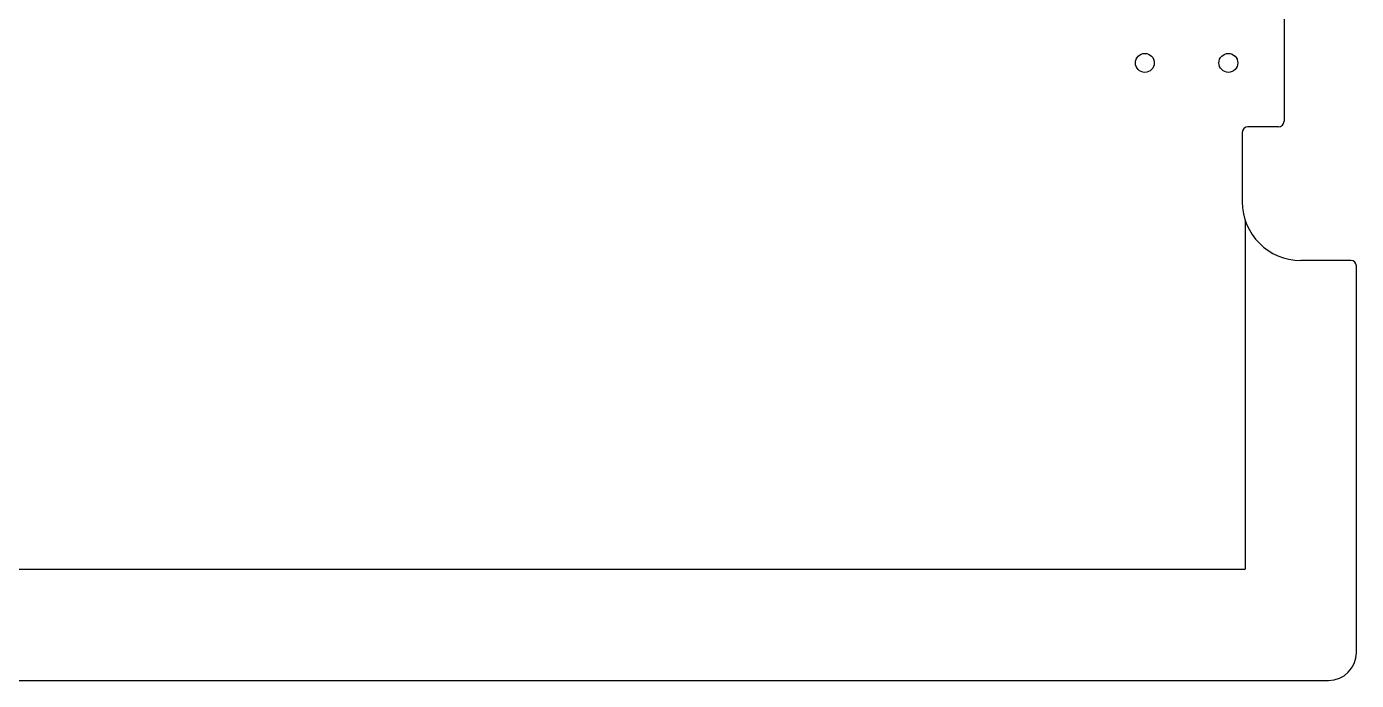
# Model space of a CAD drawing. Header units: millimetres. Extents: x -473 to 157, y -330 to 331.
# Drawn here: x -81.6 to 157.3, y -330.5 to -213 of the extents above; entities that cross this region are included whole.
import ezdxf

# ---------------------------------------------------------------- set-up
doc = ezdxf.new("R2010")
doc.units = ezdxf.units.MM

msp = doc.modelspace()

# ---------------------------------------------------------------- linework, layer by layer
at = {"color": 7, "linetype": 'Continuous', "lineweight": 25}
for p, q in [((144.25, -209), (144.25, -230)), ((143.25, -231), (137.75, -231)), ((136.75, -232), (136.75, -244.5)), ((137.25, -247.7), (137.25, -310.5)), ((156.25, -255), (147.25, -255)), ((157.25, -325.5), (157.25, -256)), ((-157.25, -310.5), (137.25, -310.5)), ((-152.25, -330.5), (152.25, -330.5))]:
    msp.add_line(p, q, dxfattribs=at)
for centre in [(119.25, -219.5), (134.25, -219.5)]:
    msp.add_circle(centre, 1.7, dxfattribs=at)
for centre, radius, start, end in [((137.75, -232), 1, 90, 180), ((143.25, -230), 1, 270, 360), ((147.25, -244.5), 10.5, 180, 270), ((156.25, -256), 1, 0, 90), ((152.25, -325.5), 5, 270, 0)]:
    msp.add_arc(centre, radius, start, end, dxfattribs=at)

doc.saveas('drawing.dxf')
